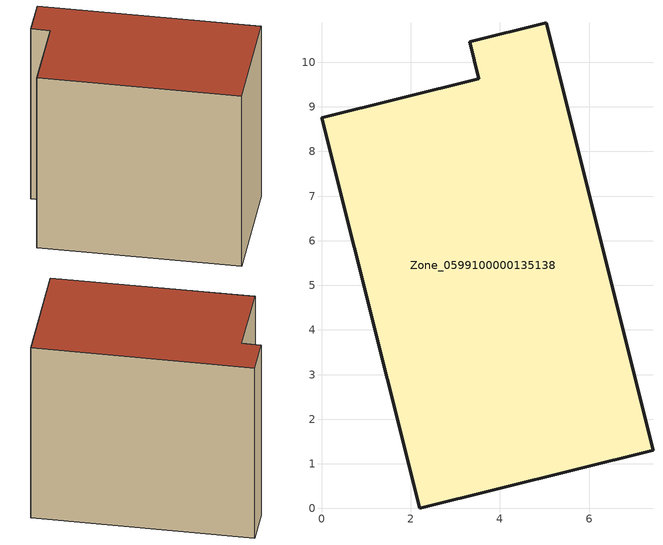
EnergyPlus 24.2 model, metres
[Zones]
Zone_0599100000135138
 floor ground (C_G): 7.43,1.31 2.2,0 0,8.76 3.52,9.63 3.32,10.46 5.04,10.89 z0
 wall outside (C_F): 2.2,0 7.43,1.31 5.04,10.89 3.32,10.46 3.52,9.63 0,8.76 2.2,0 z0:9.01
 roof outside (C_R): 0,8.76 2.2,0 7.43,1.31 5.04,10.89 3.32,10.46 3.52,9.63 z9.01
[BUILDING]
Pand.0599100000135138: North Axis=0; Terrain=City; Loads Convergence Tolerance Value=0.04; Temperature Convergence Tolerance Value=0.4; Solar Distribution=FullExterior; Maximum Number of Warmup Days=25; Minimum Number of Warmup Days=1
[Site:Location]
Rotterdam.The.Hague.AP_ZH_NLD Design_Conditions: Latitude=51.96; Longitude=4.45; Time Zone=1; Elevation=-4.5
[SITE:GROUNDTEMPERATURE:BUILDINGSURFACE]
18, 18, 18, 18, 18, 18, 18, 18, 18, 18, 18, 18
[MATERIAL] Thermal Absorptance=0.9; Solar Absorptance=0.7; Visible Absorptance=0.7
Name | Roughness | Thickness | Conductivity | Density | Specific Heat
G.TI.1975-1991 | MediumSmooth | 0.15 | 0.288461 | 540 | 1210
F.TI.1975-1991 | Rough | 0.3 | 0.230769 | 1920 | 840
R.TI.1975-1991 | MediumRough | 0.2 | 0.153846 | 1500 | 1000
[CONSTRUCTION]
C_G: G.TI.1975-1991
C_F: F.TI.1975-1991
C_R: R.TI.1975-1991
[ZONE]
Zone_0599100000135138: Type=1; Multiplier=1; Ceiling Height=Autocalculate; Volume=Autocalculate; Floor Area=autocalculate; Part of Total Floor Area=Yes
[ZONEINFILTRATION:DESIGNFLOWRATE]
Infil_Zone_0599100000135138: Zone or ZoneList or Space or SpaceList=Zone_0599100000135138; Schedule=AlwaysOn; Design Flow Rate Calculation Method=Flow/Area; Flow Rate per Floor Area=0.003; Constant Term Coefficient=1; Temperature Term Coefficient=0; Velocity Term Coefficient=0; Velocity Squared Term Coefficient=0
[HVACTEMPLATE:ZONE:IDEALLOADSAIRSYSTEM]
Zone_0599100000135138: Maximum Heating Supply Air Temperature=50; Minimum Cooling Supply Air Temperature=13; Maximum Heating Supply Air Humidity Ratio=0.0156; Minimum Cooling Supply Air Humidity Ratio=0.0077; Heating Limit=NoLimit; Cooling Limit=NoLimit; Dehumidification Control Type=ConstantSensibleHeatRatio; Cooling Sensible Heat Ratio=0.7; Dehumidification Setpoint=60; Humidification Control Type=None; Humidification Setpoint=30; Outdoor Air Method=None; Outdoor Air Flow Rate per Person=0.00944; Outdoor Air Flow Rate per Zone Floor Area=0; Outdoor Air Flow Rate per Zone=0; Demand Controlled Ventilation Type=None; Outdoor Air Economizer Type=NoEconomizer; Heat Recovery Type=None; Sensible Heat Recovery Effectiveness=0.7; Latent Heat Recovery Effectiveness=0.65
[ZONECONTROL:THERMOSTAT]
ThermostatControl_Zone_0599100000135138: Zone or ZoneList=Zone_0599100000135138; Control Type Schedule=DualSetpointControlType; Control 1=Thermostat_Zone_0599100000135138; Temperature Difference Between Cutout And Setpoint=0
[THERMOSTATSETPOINT:DUALSETPOINT]
Thermostat_Zone_0599100000135138: Heating Setpoint Temperature Schedule=HeatingSetpoint_Zone_0599100000135138; Cooling Setpoint Temperature Schedule=CoolingSetpoint_Zone_0599100000135138
[SCHEDULE:COMPACT]
HeatingSetpoint_Zone_0599100000135138: Through: 12/31, For: AllDays, Until: 24:00, 21
CoolingSetpoint_Zone_0599100000135138: Through: 12/31, For: AllDays, Until: 24:00, 24
DualSetpointControlType: Through: 12/31, For: AllDays, Until: 24:00, 4
AlwaysOn: Through: 12/31, For: AllDays, Until: 24:00, 1
